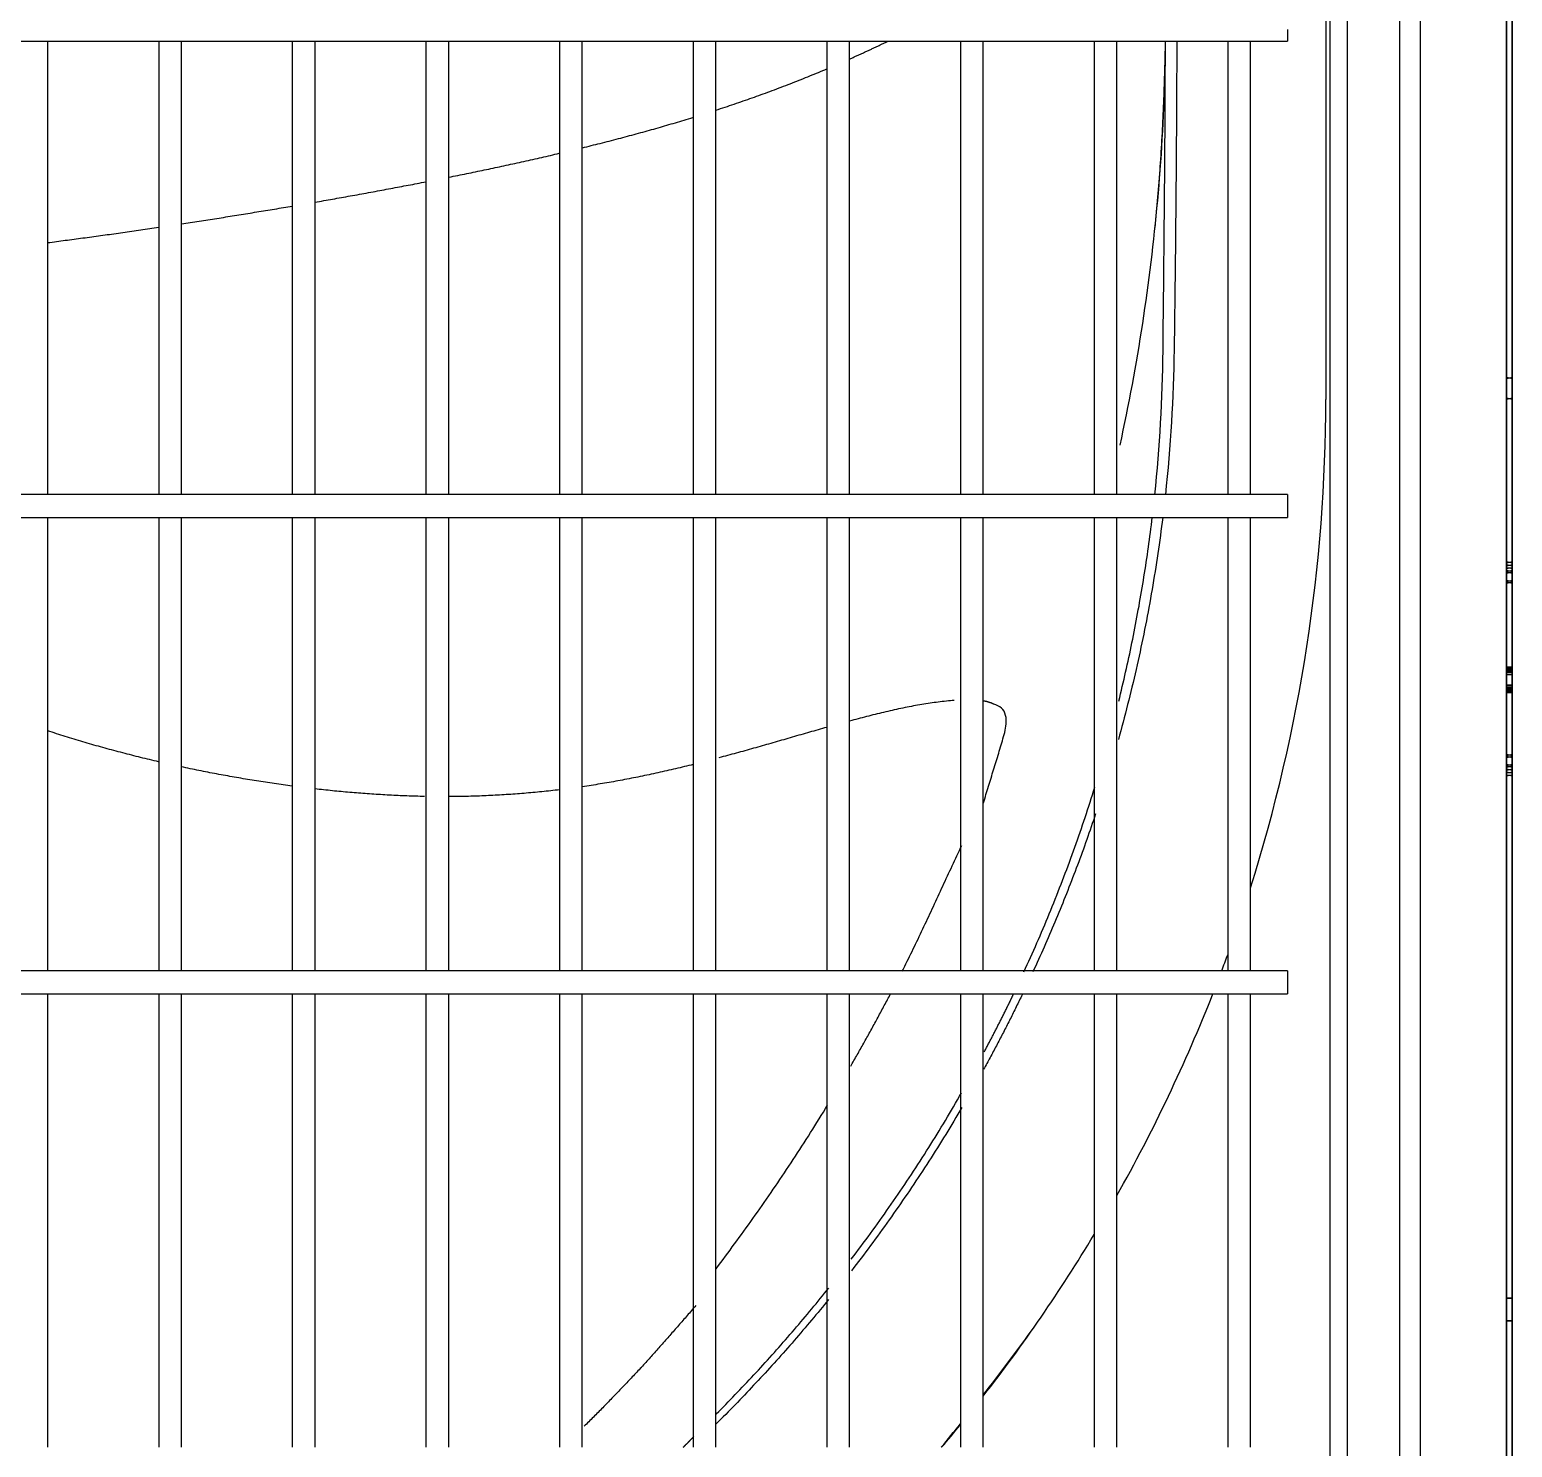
# Model space of a CAD drawing. Header units: millimetres. Extents: x 0 to 504600, y 0 to 118800.
# Drawn here: x 437245.8 to 437506.5, y 45809.5 to 46058.7 of the extents above; entities that cross this region are included whole.
import ezdxf

# ---------------------------------------------------------------- set-up
doc = ezdxf.new("R2010")
doc.units = ezdxf.units.MM
doc.header["$LTSCALE"] = 200
doc.layers.add('LG-AIRCON', color=240, linetype='Continuous')

# ---------------------------------------------------------------- blocks, each defined once
blk = doc.blocks.new('UXC')
at = {"layer": 'LG-AIRCON', "color": 0}
for p, q in [((390.35, 733), (390.35, 30)), ((390.35, 30), (390.35, 733)), ((391.35, 30), (391.35, 733)), ((391.35, 733), (391.35, 30)), ((371.59, 110.97), (371.59, 650.97)), ((375.12, 650.97), (375.12, 110.97)), ((359.31, 114.82), (359.31, 647.11)), ((362.28, 647.11), (362.28, 114.82)), ((358.55, 446), (358.55, 316)), ((351.81, 381), (351.81, 379)), ((-393.71, 379), (351.81, 379)), ((133.8, 299.25), (133.8, 379)), ((153.3, 379), (153.3, 299.25)), ((157.3, 299.25), (157.3, 379)), ((176.8, 379), (176.8, 299.25)), ((180.8, 299.25), (180.8, 379)), ((200.3, 379), (200.3, 299.25)), ((204.3, 299.25), (204.3, 379)), ((223.8, 379), (223.8, 299.25)), ((227.8, 299.25), (227.8, 379)), ((247.3, 379), (247.3, 299.25)), ((251.3, 299.25), (251.3, 379)), ((270.8, 379), (270.8, 299.25)), ((274.8, 299.25), (274.8, 379)), ((294.3, 379), (294.3, 299.25)), ((298.3, 299.25), (298.3, 379)), ((317.8, 379.01), (317.8, 299.26)), ((321.8, 299.26), (321.8, 379.01)), ((341.3, 379), (341.3, 299.25)), ((345.3, 299.25), (345.3, 379)), ((351.81, 299.25), (-393.71, 299.25)), ((351.81, 299.25), (351.81, 297.25)), ((-393.71, 295.25), (351.81, 295.25)), ((133.8, 215.51), (133.8, 295.26)), ((153.3, 295.26), (153.3, 215.51)), ((157.3, 215.51), (157.3, 295.26)), ((176.8, 295.26), (176.8, 215.51)), ((180.8, 215.51), (180.8, 295.26)), ((200.3, 295.26), (200.3, 215.51)), ((204.3, 215.51), (204.3, 295.26)), ((223.8, 295.26), (223.8, 215.51)), ((227.8, 215.51), (227.8, 295.26)), ((247.3, 295.26), (247.3, 215.51)), ((251.3, 215.51), (251.3, 295.26)), ((270.8, 295.25), (270.8, 215.5)), ((274.8, 215.5), (274.8, 295.25)), ((294.3, 295.25), (294.3, 215.5)), ((298.3, 215.5), (298.3, 295.25)), ((317.8, 295.26), (317.8, 215.5)), ((321.8, 215.5), (321.8, 295.26)), ((341.3, 295.25), (341.3, 215.5)), ((345.3, 215.5), (345.3, 295.25)), ((351.81, 297.25), (351.81, 295.25)), ((390.6, 268.94), (390.35, 269.01)), ((390.35, 268.94), (391.1, 268.94)), ((390.6, 268.64), (390.35, 268.68)), ((390.35, 268.64), (391.1, 268.64)), ((391.35, 268.94), (390.6, 268.94)), ((390.6, 268.94), (390.6, 268.64)), ((391.35, 268.64), (390.6, 268.64)), ((391.1, 268.94), (391.35, 269.01)), ((391.1, 268.94), (391.1, 268.64)), ((391.1, 268.64), (391.35, 268.68)), ((391.35, 268.44), (390.35, 268.44)), ((390.35, 268.44), (391.35, 268.44)), ((391.35, 268.14), (390.35, 268.14)), ((390.35, 268.14), (391.35, 268.14)), ((391.35, 268.02), (390.35, 268.02)), ((390.35, 268.02), (391.35, 268.02)), ((391.35, 267.64), (390.35, 267.64)), ((390.35, 267.64), (391.35, 267.64)), ((390.35, 265.77), (391.35, 265.77)), ((391.35, 265.77), (390.35, 265.77)), ((390.35, 265.39), (391.35, 265.39)), ((391.35, 265.39), (390.35, 265.39)), ((390.35, 265.27), (391.35, 265.27)), ((391.35, 265.27), (390.35, 265.27)), ((390.35, 264.97), (391.35, 264.97)), ((391.35, 264.97), (390.35, 264.97)), ((391.35, 264.77), (390.35, 264.77)), ((390.35, 264.77), (391.35, 264.77)), ((391.35, 264.47), (390.35, 264.47)), ((390.35, 264.47), (391.35, 264.47)), ((351.81, 215.5), (-393.71, 215.5)), ((351.81, 215.5), (351.81, 213.5)), ((-393.71, 211.5), (351.81, 211.5)), ((133.8, 131.76), (133.8, 211.5)), ((153.3, 211.5), (153.3, 131.76)), ((157.3, 131.76), (157.3, 211.5)), ((176.8, 211.5), (176.8, 131.76)), ((180.8, 131.76), (180.8, 211.5)), ((200.3, 211.5), (200.3, 131.76)), ((204.3, 131.76), (204.3, 211.5)), ((223.8, 211.5), (223.8, 131.76)), ((227.8, 131.76), (227.8, 211.5)), ((247.3, 211.5), (247.3, 131.76)), ((251.3, 131.76), (251.3, 211.5)), ((270.8, 211.5), (270.8, 131.75)), ((274.8, 131.75), (274.8, 211.5)), ((294.3, 211.5), (294.3, 131.75)), ((298.3, 131.75), (298.3, 211.5)), ((317.8, 211.5), (317.8, 131.75)), ((321.8, 131.75), (321.8, 211.5)), ((341.3, 211.5), (341.3, 131.75)), ((345.3, 131.75), (345.3, 211.5)), ((351.81, 213.5), (351.81, 211.5)), ((391.36, 158), (390.35, 158)), ((390.35, 158), (391.35, 158)), ((391.36, 154), (390.35, 154)), ((390.35, 154), (391.35, 154))]:
    blk.add_line(p, q, dxfattribs=at)
for points in [[(274.76, 375.82), (274.9, 375.88), (275.03, 375.94), (275.17, 376), (275.31, 376.07), (275.45, 376.13), (275.59, 376.19), (275.73, 376.25), (275.87, 376.32), (276.01, 376.38), (276.15, 376.44), (276.29, 376.51), (276.43, 376.57), (276.57, 376.63), (276.7, 376.7), (276.84, 376.76), (276.98, 376.82), (277.12, 376.89), (277.26, 376.95), (277.4, 377.01), (277.54, 377.08), (277.68, 377.14), (277.82, 377.21), (277.96, 377.27), (278.1, 377.33), (278.24, 377.4), (278.37, 377.46), (278.51, 377.53), (278.65, 377.59), (278.79, 377.66), (278.92, 377.72), (279.06, 377.78), (279.2, 377.85), (279.34, 377.91), (279.47, 377.98), (279.61, 378.04), (279.74, 378.1), (279.88, 378.17), (280.01, 378.23), (280.15, 378.3), (280.28, 378.36), (280.42, 378.42), (280.55, 378.49), (280.69, 378.55), (280.82, 378.62), (280.95, 378.68), (281.09, 378.74), (281.22, 378.81), (281.35, 378.87), (281.49, 378.94), (281.62, 379)], [(330.3, 378.77), (330.29, 378.16), (330.27, 377.54), (330.26, 376.93), (330.25, 376.31), (330.23, 375.69), (330.22, 375.08), (330.2, 374.45), (330.19, 373.83), (330.17, 373.2), (330.15, 372.58), (330.13, 371.95), (330.11, 371.31), (330.09, 370.68), (330.07, 370.04), (330.05, 369.4), (330.02, 368.76), (330, 368.11), (329.97, 367.46), (329.94, 366.81), (329.91, 366.15), (329.88, 365.5), (329.85, 364.84), (329.82, 364.18), (329.79, 363.52), (329.75, 362.86), (329.72, 362.2), (329.68, 361.53), (329.64, 360.87), (329.6, 360.2), (329.56, 359.54), (329.52, 358.87), (329.48, 358.21), (329.43, 357.54), (329.39, 356.88), (329.34, 356.21), (329.29, 355.55), (329.24, 354.88), (329.19, 354.22), (329.13, 353.55), (329.08, 352.89), (329.02, 352.22), (328.97, 351.56), (328.91, 350.89), (328.85, 350.22), (328.79, 349.55), (328.73, 348.89), (328.66, 348.22), (328.6, 347.55), (328.53, 346.88), (328.46, 346.21)], [(328.48, 299.23), (328.64, 300.81), (328.79, 302.39), (328.93, 303.97), (329.06, 305.55), (329.19, 307.13), (329.3, 308.72), (329.4, 310.3), (329.5, 311.88), (329.58, 313.47), (329.65, 315.05), (329.72, 316.64), (329.77, 318.22), (329.82, 319.81), (329.86, 321.39), (329.89, 322.98), (329.92, 324.57), (329.94, 326.16), (329.96, 327.74), (329.97, 329.33), (329.99, 330.92), (330, 332.5), (330.02, 334.09), (330.04, 335.68), (330.05, 337.27), (330.07, 338.85), (330.08, 340.44), (330.1, 342.03), (330.12, 343.61), (330.13, 345.2), (330.15, 346.79), (330.16, 348.38), (330.18, 349.96), (330.19, 351.55), (330.2, 353.14), (330.22, 354.72), (330.23, 356.31), (330.24, 357.9), (330.25, 359.49), (330.26, 361.07), (330.27, 362.66), (330.28, 364.25), (330.29, 365.83), (330.3, 367.42), (330.3, 369.01), (330.31, 370.6), (330.32, 372.18), (330.32, 373.77), (330.33, 375.36), (330.34, 376.95), (330.34, 378.53)], [(332.34, 379), (332.34, 377.4), (332.33, 375.81), (332.33, 374.21), (332.32, 372.61), (332.31, 371.02), (332.31, 369.42), (332.3, 367.83), (332.29, 366.23), (332.28, 364.63), (332.27, 363.04), (332.26, 361.44), (332.25, 359.85), (332.24, 358.25), (332.23, 356.65), (332.21, 355.06), (332.2, 353.46), (332.19, 351.87), (332.17, 350.27), (332.16, 348.67), (332.14, 347.08), (332.12, 345.48), (332.11, 343.89), (332.09, 342.29), (332.07, 340.69), (332.05, 339.1), (332.03, 337.5), (332.01, 335.91), (331.99, 334.31), (331.98, 332.71), (331.96, 331.12), (331.94, 329.52), (331.92, 327.93), (331.9, 326.33), (331.87, 324.74), (331.84, 323.14), (331.8, 321.54), (331.76, 319.95), (331.71, 318.35), (331.65, 316.76), (331.58, 315.16), (331.5, 313.57), (331.41, 311.97), (331.31, 310.38), (331.2, 308.79), (331.08, 307.19), (330.95, 305.6), (330.81, 304.01), (330.66, 302.41), (330.5, 300.82), (330.34, 299.23)], [(251.29, 366.84), (251.7, 366.98), (252.1, 367.11), (252.5, 367.24), (252.91, 367.37), (253.31, 367.51), (253.71, 367.64), (254.11, 367.78), (254.51, 367.91), (254.9, 368.05), (255.3, 368.18), (255.7, 368.32), (256.09, 368.46), (256.48, 368.59), (256.88, 368.73), (257.27, 368.87), (257.66, 369.01), (258.05, 369.15), (258.44, 369.29), (258.84, 369.43), (259.23, 369.57), (259.62, 369.71), (260.01, 369.86), (260.41, 370), (260.8, 370.15), (261.2, 370.29), (261.59, 370.44), (261.99, 370.59), (262.39, 370.74), (262.79, 370.89), (263.19, 371.04), (263.58, 371.19), (263.98, 371.35), (264.37, 371.5), (264.76, 371.65), (265.15, 371.8), (265.54, 371.96), (265.92, 372.11), (266.31, 372.26), (266.69, 372.41), (267.07, 372.57), (267.45, 372.72), (267.83, 372.87), (268.2, 373.03), (268.58, 373.18), (268.96, 373.34), (269.33, 373.49), (269.71, 373.65), (270.08, 373.8), (270.45, 373.96), (270.82, 374.11)], [(330.28, 375.42), (330.25, 374.06), (330.22, 372.7), (330.18, 371.34), (330.13, 369.98), (330.08, 368.62), (330.02, 367.26), (329.96, 365.9), (329.89, 364.54), (329.82, 363.18), (329.74, 361.82), (329.66, 360.46), (329.57, 359.1), (329.47, 357.74), (329.38, 356.39), (329.27, 355.03), (329.16, 353.67), (329.05, 352.31), (328.93, 350.96), (328.8, 349.6), (328.67, 348.25), (328.54, 346.89), (328.39, 345.54), (328.25, 344.19), (328.1, 342.83), (327.94, 341.48), (327.78, 340.13), (327.61, 338.78), (327.44, 337.43), (327.26, 336.08), (327.08, 334.73), (326.89, 333.38), (326.69, 332.03), (326.49, 330.69), (326.29, 329.34), (326.08, 328), (325.87, 326.65), (325.65, 325.31), (325.42, 323.97), (325.19, 322.62), (324.96, 321.28), (324.71, 319.94), (324.47, 318.6), (324.22, 317.27), (323.96, 315.93), (323.7, 314.59), (323.43, 313.26), (323.16, 311.92), (322.88, 310.59), (322.6, 309.26), (322.31, 307.93)], [(227.81, 360.23), (228.2, 360.33), (228.59, 360.42), (228.98, 360.52), (229.37, 360.62), (229.77, 360.72), (230.16, 360.82), (230.55, 360.91), (230.95, 361.01), (231.35, 361.12), (231.74, 361.22), (232.14, 361.32), (232.54, 361.42), (232.94, 361.53), (233.35, 361.63), (233.75, 361.73), (234.15, 361.84), (234.55, 361.94), (234.94, 362.05), (235.34, 362.15), (235.73, 362.26), (236.12, 362.36), (236.51, 362.47), (236.9, 362.57), (237.29, 362.68), (237.68, 362.78), (238.07, 362.89), (238.45, 363), (238.84, 363.1), (239.22, 363.21), (239.6, 363.32), (239.99, 363.43), (240.37, 363.53), (240.75, 363.64), (241.13, 363.75), (241.52, 363.86), (241.9, 363.97), (242.28, 364.08), (242.66, 364.19), (243.03, 364.3), (243.41, 364.41), (243.79, 364.52), (244.17, 364.63), (244.55, 364.75), (244.93, 364.86), (245.32, 364.97), (245.7, 365.09), (246.08, 365.21), (246.47, 365.32), (246.86, 365.44), (247.24, 365.56)], [(204.32, 355.05), (204.72, 355.13), (205.11, 355.21), (205.51, 355.29), (205.9, 355.37), (206.3, 355.45), (206.69, 355.53), (207.08, 355.61), (207.47, 355.69), (207.86, 355.77), (208.24, 355.85), (208.63, 355.93), (209.02, 356.01), (209.4, 356.09), (209.79, 356.17), (210.17, 356.25), (210.56, 356.33), (210.95, 356.41), (211.33, 356.49), (211.72, 356.57), (212.1, 356.66), (212.48, 356.74), (212.87, 356.82), (213.25, 356.9), (213.63, 356.98), (214.02, 357.07), (214.4, 357.15), (214.79, 357.23), (215.17, 357.32), (215.56, 357.4), (215.95, 357.49), (216.34, 357.57), (216.73, 357.66), (217.12, 357.75), (217.52, 357.83), (217.91, 357.92), (218.31, 358.01), (218.71, 358.1), (219.1, 358.19), (219.5, 358.28), (219.89, 358.37), (220.28, 358.46), (220.67, 358.54), (221.06, 358.63), (221.45, 358.72), (221.83, 358.81), (222.22, 358.9), (222.6, 358.99), (222.98, 359.08), (223.37, 359.17), (223.75, 359.26)], [(180.8, 350.67), (181.19, 350.74), (181.57, 350.81), (181.96, 350.87), (182.34, 350.94), (182.73, 351.01), (183.11, 351.07), (183.5, 351.14), (183.88, 351.21), (184.27, 351.28), (184.65, 351.35), (185.04, 351.42), (185.43, 351.49), (185.82, 351.55), (186.21, 351.62), (186.61, 351.7), (187, 351.77), (187.4, 351.84), (187.8, 351.91), (188.2, 351.98), (188.6, 352.05), (189, 352.13), (189.4, 352.2), (189.8, 352.27), (190.2, 352.35), (190.59, 352.42), (190.99, 352.49), (191.38, 352.56), (191.78, 352.64), (192.17, 352.71), (192.56, 352.78), (192.95, 352.85), (193.33, 352.93), (193.72, 353), (194.11, 353.07), (194.5, 353.14), (194.88, 353.22), (195.27, 353.29), (195.66, 353.36), (196.04, 353.44), (196.43, 353.51), (196.82, 353.58), (197.2, 353.66), (197.59, 353.73), (197.97, 353.8), (198.36, 353.88), (198.74, 353.95), (199.13, 354.03), (199.51, 354.1), (199.9, 354.18), (200.29, 354.25)], [(157.31, 346.86), (157.7, 346.92), (158.08, 346.98), (158.47, 347.03), (158.86, 347.09), (159.25, 347.15), (159.63, 347.21), (160.02, 347.27), (160.41, 347.33), (160.8, 347.39), (161.19, 347.45), (161.57, 347.51), (161.96, 347.57), (162.35, 347.63), (162.74, 347.69), (163.13, 347.75), (163.52, 347.82), (163.91, 347.88), (164.3, 347.94), (164.69, 348), (165.08, 348.06), (165.47, 348.12), (165.86, 348.19), (166.25, 348.25), (166.64, 348.31), (167.03, 348.37), (167.42, 348.44), (167.81, 348.5), (168.2, 348.56), (168.59, 348.62), (168.98, 348.69), (169.37, 348.75), (169.76, 348.81), (170.15, 348.88), (170.54, 348.94), (170.93, 349.01), (171.33, 349.07), (171.72, 349.14), (172.11, 349.2), (172.5, 349.26), (172.89, 349.33), (173.28, 349.39), (173.67, 349.46), (174.07, 349.52), (174.46, 349.59), (174.85, 349.66), (175.24, 349.72), (175.63, 349.79), (176.02, 349.85), (176.42, 349.92), (176.81, 349.99)], [(133.8, 343.55), (134.18, 343.6), (134.56, 343.65), (134.95, 343.7), (135.33, 343.75), (135.71, 343.8), (136.1, 343.85), (136.48, 343.9), (136.87, 343.96), (137.25, 344.01), (137.64, 344.06), (138.03, 344.11), (138.41, 344.16), (138.8, 344.21), (139.19, 344.26), (139.57, 344.32), (139.96, 344.37), (140.35, 344.42), (140.74, 344.47), (141.13, 344.53), (141.52, 344.58), (141.91, 344.63), (142.3, 344.69), (142.69, 344.74), (143.08, 344.8), (143.47, 344.85), (143.86, 344.91), (144.25, 344.96), (144.64, 345.01), (145.03, 345.07), (145.42, 345.12), (145.81, 345.18), (146.21, 345.23), (146.6, 345.29), (146.99, 345.34), (147.38, 345.4), (147.78, 345.46), (148.17, 345.51), (148.56, 345.57), (148.96, 345.62), (149.35, 345.68), (149.75, 345.74), (150.14, 345.8), (150.54, 345.85), (150.93, 345.91), (151.33, 345.97), (151.72, 346.03), (152.12, 346.08), (152.51, 346.14), (152.91, 346.2), (153.3, 346.26)], [(329.87, 295.21), (329.77, 294.42), (329.67, 293.62), (329.56, 292.83), (329.46, 292.04), (329.35, 291.25), (329.24, 290.45), (329.12, 289.66), (329.01, 288.87), (328.89, 288.08), (328.77, 287.29), (328.65, 286.5), (328.52, 285.72), (328.39, 284.93), (328.26, 284.14), (328.13, 283.35), (328, 282.57), (327.86, 281.78), (327.72, 281), (327.58, 280.21), (327.44, 279.43), (327.29, 278.65), (327.14, 277.87), (326.99, 277.08), (326.84, 276.3), (326.68, 275.52), (326.53, 274.74), (326.37, 273.96), (326.21, 273.18), (326.04, 272.4), (325.88, 271.63), (325.71, 270.85), (325.54, 270.07), (325.36, 269.3), (325.19, 268.52), (325.01, 267.75), (324.83, 266.97), (324.65, 266.2), (324.46, 265.42), (324.27, 264.65), (324.08, 263.88), (323.89, 263.11), (323.7, 262.34), (323.5, 261.57), (323.3, 260.8), (323.1, 260.03), (322.9, 259.26), (322.7, 258.49), (322.49, 257.72), (322.28, 256.96), (322.07, 256.19)], [(322.15, 262.96), (322.31, 263.6), (322.46, 264.23), (322.61, 264.87), (322.76, 265.51), (322.91, 266.14), (323.06, 266.78), (323.21, 267.42), (323.35, 268.06), (323.5, 268.7), (323.64, 269.34), (323.78, 269.98), (323.92, 270.62), (324.06, 271.26), (324.19, 271.9), (324.32, 272.54), (324.46, 273.18), (324.59, 273.82), (324.72, 274.46), (324.85, 275.11), (324.97, 275.75), (325.1, 276.39), (325.22, 277.04), (325.34, 277.68), (325.46, 278.32), (325.58, 278.97), (325.7, 279.61), (325.81, 280.26), (325.93, 280.91), (326.04, 281.55), (326.15, 282.2), (326.26, 282.85), (326.36, 283.49), (326.47, 284.14), (326.57, 284.79), (326.68, 285.44), (326.78, 286.09), (326.88, 286.74), (326.98, 287.39), (327.07, 288.04), (327.17, 288.69), (327.26, 289.34), (327.35, 289.99), (327.44, 290.64), (327.53, 291.29), (327.62, 291.95), (327.7, 292.6), (327.79, 293.25), (327.87, 293.91), (327.95, 294.56), (328.03, 295.22)], [(293.22, 263.08), (292.87, 263.04), (292.52, 263.01), (292.17, 262.98), (291.82, 262.94), (291.46, 262.9), (291.11, 262.86), (290.75, 262.82), (290.4, 262.77), (290.04, 262.73), (289.68, 262.68), (289.32, 262.63), (288.96, 262.58), (288.6, 262.52), (288.23, 262.47), (287.87, 262.41), (287.5, 262.35), (287.14, 262.29), (286.77, 262.22), (286.4, 262.15), (286.03, 262.09), (285.66, 262.02), (285.29, 261.94), (284.92, 261.87), (284.55, 261.8), (284.17, 261.72), (283.8, 261.64), (283.42, 261.56), (283.05, 261.48), (282.67, 261.4), (282.3, 261.31), (281.92, 261.23), (281.55, 261.14), (281.17, 261.05), (280.79, 260.97), (280.42, 260.88), (280.04, 260.78), (279.67, 260.69), (279.29, 260.6), (278.91, 260.51), (278.54, 260.41), (278.16, 260.32), (277.78, 260.22), (277.41, 260.13), (277.03, 260.03), (276.66, 259.93), (276.29, 259.83), (275.91, 259.73), (275.54, 259.64), (275.17, 259.54), (274.79, 259.44)], [(300.16, 262.4), (300.13, 262.42), (300.1, 262.43), (300.07, 262.45), (300.04, 262.46), (300.01, 262.48), (299.97, 262.49), (299.94, 262.51), (299.91, 262.52), (299.88, 262.53), (299.85, 262.55), (299.82, 262.56), (299.79, 262.57), (299.76, 262.58), (299.73, 262.59), (299.7, 262.61), (299.67, 262.62), (299.64, 262.63), (299.61, 262.64), (299.58, 262.65), (299.55, 262.66), (299.52, 262.67), (299.48, 262.68), (299.45, 262.7), (299.41, 262.71), (299.38, 262.72), (299.34, 262.73), (299.3, 262.74), (299.26, 262.76), (299.21, 262.77), (299.17, 262.78), (299.13, 262.79), (299.08, 262.81), (299.04, 262.82), (298.99, 262.83), (298.95, 262.84), (298.91, 262.85), (298.87, 262.86), (298.82, 262.87), (298.78, 262.88), (298.74, 262.89), (298.7, 262.9), (298.66, 262.91), (298.62, 262.92), (298.58, 262.93), (298.54, 262.93), (298.49, 262.94), (298.45, 262.95), (298.41, 262.96), (298.36, 262.97), (298.32, 262.97)], [(298.34, 245.07), (298.46, 245.43), (298.57, 245.78), (298.68, 246.15), (298.79, 246.51), (298.89, 246.87), (299, 247.24), (299.11, 247.6), (299.22, 247.97), (299.33, 248.33), (299.44, 248.7), (299.56, 249.06), (299.67, 249.42), (299.79, 249.78), (299.9, 250.15), (300.02, 250.51), (300.13, 250.87), (300.25, 251.23), (300.36, 251.6), (300.47, 251.96), (300.59, 252.32), (300.7, 252.69), (300.81, 253.05), (300.92, 253.42), (301.02, 253.78), (301.13, 254.15), (301.24, 254.51), (301.35, 254.88), (301.46, 255.24), (301.56, 255.61), (301.67, 255.97), (301.78, 256.34), (301.89, 256.7), (301.99, 257.07), (302.08, 257.44), (302.16, 257.81), (302.24, 258.18), (302.29, 258.55), (302.34, 258.93), (302.36, 259.31), (302.35, 259.69), (302.32, 260.07), (302.24, 260.44), (302.13, 260.8), (301.97, 261.15), (301.76, 261.46), (301.51, 261.73), (301.21, 261.95), (300.87, 262.13), (300.52, 262.27), (300.16, 262.4)], [(270.79, 258.33), (270.41, 258.23), (270.03, 258.12), (269.65, 258.01), (269.27, 257.9), (268.89, 257.8), (268.51, 257.69), (268.13, 257.58), (267.76, 257.47), (267.38, 257.36), (267, 257.25), (266.62, 257.14), (266.24, 257.04), (265.86, 256.93), (265.49, 256.82), (265.11, 256.71), (264.73, 256.6), (264.35, 256.49), (263.97, 256.38), (263.6, 256.27), (263.22, 256.16), (262.84, 256.05), (262.46, 255.94), (262.08, 255.84), (261.7, 255.73), (261.32, 255.62), (260.95, 255.51), (260.57, 255.4), (260.19, 255.29), (259.81, 255.18), (259.43, 255.08), (259.05, 254.97), (258.67, 254.86), (258.29, 254.75), (257.91, 254.65), (257.53, 254.54), (257.15, 254.43), (256.77, 254.33), (256.39, 254.22), (256.01, 254.11), (255.63, 254.01), (255.25, 253.9), (254.86, 253.8), (254.48, 253.69), (254.1, 253.59), (253.72, 253.48), (253.34, 253.38), (252.96, 253.28), (252.58, 253.18), (252.19, 253.07), (251.81, 252.97)], [(153.29, 252.28), (152.89, 252.38), (152.5, 252.47), (152.1, 252.56), (151.71, 252.66), (151.31, 252.75), (150.92, 252.85), (150.52, 252.94), (150.13, 253.04), (149.74, 253.14), (149.34, 253.23), (148.95, 253.33), (148.56, 253.43), (148.16, 253.53), (147.77, 253.63), (147.38, 253.73), (146.99, 253.84), (146.6, 253.94), (146.2, 254.04), (145.81, 254.15), (145.42, 254.25), (145.03, 254.36), (144.64, 254.46), (144.25, 254.57), (143.86, 254.68), (143.47, 254.78), (143.08, 254.89), (142.69, 255), (142.3, 255.11), (141.91, 255.22), (141.52, 255.33), (141.13, 255.45), (140.74, 255.56), (140.35, 255.67), (139.97, 255.79), (139.58, 255.9), (139.19, 256.02), (138.8, 256.13), (138.42, 256.25), (138.03, 256.37), (137.64, 256.49), (137.26, 256.61), (136.87, 256.73), (136.48, 256.85), (136.1, 256.97), (135.71, 257.09), (135.33, 257.21), (134.94, 257.34), (134.56, 257.46), (134.17, 257.59), (133.79, 257.71)], [(176.78, 248), (176.38, 248.06), (175.99, 248.11), (175.6, 248.16), (175.2, 248.22), (174.81, 248.27), (174.42, 248.33), (174.03, 248.38), (173.63, 248.44), (173.24, 248.5), (172.85, 248.56), (172.46, 248.62), (172.06, 248.67), (171.67, 248.73), (171.28, 248.8), (170.89, 248.86), (170.5, 248.92), (170.11, 248.98), (169.72, 249.04), (169.33, 249.11), (168.94, 249.17), (168.54, 249.24), (168.15, 249.3), (167.76, 249.37), (167.37, 249.44), (166.98, 249.5), (166.6, 249.57), (166.21, 249.64), (165.82, 249.71), (165.43, 249.78), (165.04, 249.85), (164.65, 249.92), (164.26, 249.99), (163.87, 250.07), (163.48, 250.14), (163.1, 250.21), (162.71, 250.29), (162.32, 250.36), (161.93, 250.44), (161.54, 250.51), (161.16, 250.59), (160.77, 250.67), (160.38, 250.74), (160, 250.82), (159.61, 250.9), (159.22, 250.98), (158.84, 251.06), (158.45, 251.14), (158.06, 251.22), (157.68, 251.31), (157.29, 251.39)], [(247.3, 251.81), (246.92, 251.71), (246.53, 251.62), (246.14, 251.52), (245.75, 251.43), (245.37, 251.33), (244.98, 251.24), (244.59, 251.15), (244.2, 251.06), (243.81, 250.96), (243.43, 250.87), (243.04, 250.78), (242.65, 250.7), (242.26, 250.61), (241.87, 250.52), (241.48, 250.43), (241.09, 250.35), (240.7, 250.26), (240.31, 250.18), (239.93, 250.09), (239.54, 250.01), (239.15, 249.93), (238.76, 249.85), (238.37, 249.76), (237.98, 249.68), (237.59, 249.6), (237.2, 249.53), (236.81, 249.45), (236.42, 249.37), (236.03, 249.29), (235.63, 249.22), (235.24, 249.14), (234.85, 249.07), (234.46, 249), (234.07, 248.93), (233.68, 248.85), (233.29, 248.78), (232.9, 248.71), (232.51, 248.65), (232.12, 248.58), (231.72, 248.51), (231.33, 248.44), (230.94, 248.38), (230.55, 248.32), (230.16, 248.25), (229.77, 248.19), (229.37, 248.13), (228.98, 248.07), (228.59, 248.01), (228.2, 247.95), (227.8, 247.89)], [(305.47, 215.34), (305.76, 215.97), (306.05, 216.61), (306.34, 217.24), (306.62, 217.87), (306.91, 218.51), (307.19, 219.15), (307.47, 219.78), (307.75, 220.42), (308.03, 221.06), (308.3, 221.7), (308.58, 222.34), (308.85, 222.99), (309.12, 223.63), (309.39, 224.27), (309.66, 224.92), (309.92, 225.56), (310.19, 226.21), (310.45, 226.86), (310.71, 227.5), (310.97, 228.15), (311.23, 228.8), (311.48, 229.45), (311.74, 230.1), (311.99, 230.75), (312.24, 231.4), (312.49, 232.05), (312.74, 232.7), (312.98, 233.35), (313.22, 234), (313.47, 234.65), (313.71, 235.31), (313.94, 235.96), (314.18, 236.61), (314.41, 237.27), (314.65, 237.92), (314.88, 238.57), (315.11, 239.23), (315.33, 239.89), (315.56, 240.54), (315.78, 241.2), (316.01, 241.85), (316.23, 242.51), (316.44, 243.17), (316.66, 243.83), (316.88, 244.49), (317.09, 245.15), (317.3, 245.8), (317.51, 246.46), (317.72, 247.13), (317.93, 247.79)], [(200.06, 246.19), (199.67, 246.2), (199.28, 246.2), (198.9, 246.21), (198.51, 246.22), (198.12, 246.24), (197.73, 246.25), (197.34, 246.26), (196.95, 246.27), (196.57, 246.29), (196.18, 246.3), (195.79, 246.32), (195.4, 246.34), (195.02, 246.35), (194.63, 246.37), (194.24, 246.39), (193.86, 246.41), (193.47, 246.43), (193.08, 246.45), (192.7, 246.48), (192.31, 246.5), (191.92, 246.52), (191.54, 246.55), (191.15, 246.57), (190.76, 246.6), (190.38, 246.62), (189.99, 246.65), (189.61, 246.68), (189.22, 246.71), (188.84, 246.74), (188.45, 246.77), (188.07, 246.8), (187.68, 246.83), (187.3, 246.86), (186.91, 246.89), (186.53, 246.93), (186.14, 246.96), (185.76, 247), (185.38, 247.03), (184.99, 247.07), (184.61, 247.11), (184.23, 247.14), (183.84, 247.18), (183.46, 247.22), (183.08, 247.26), (182.69, 247.3), (182.31, 247.34), (181.93, 247.38), (181.55, 247.42), (181.16, 247.47), (180.78, 247.51)], [(223.81, 247.36), (223.42, 247.31), (223.03, 247.27), (222.64, 247.22), (222.24, 247.18), (221.85, 247.13), (221.46, 247.09), (221.07, 247.05), (220.68, 247.01), (220.29, 246.97), (219.9, 246.93), (219.51, 246.9), (219.12, 246.86), (218.73, 246.82), (218.34, 246.79), (217.94, 246.76), (217.55, 246.72), (217.16, 246.69), (216.77, 246.66), (216.38, 246.63), (215.99, 246.6), (215.6, 246.57), (215.21, 246.55), (214.82, 246.52), (214.43, 246.5), (214.04, 246.47), (213.64, 246.45), (213.25, 246.43), (212.86, 246.4), (212.47, 246.38), (212.08, 246.36), (211.69, 246.34), (211.3, 246.33), (210.91, 246.31), (210.52, 246.29), (210.13, 246.28), (209.74, 246.26), (209.35, 246.25), (208.96, 246.24), (208.57, 246.22), (208.18, 246.21), (207.79, 246.2), (207.4, 246.19), (207.01, 246.19), (206.62, 246.18), (206.23, 246.17), (205.84, 246.17), (205.45, 246.16), (205.06, 246.16), (204.67, 246.16), (204.28, 246.15)], [(318.06, 243.1), (317.87, 242.53), (317.68, 241.97), (317.49, 241.4), (317.29, 240.84), (317.1, 240.28), (316.9, 239.72), (316.71, 239.15), (316.51, 238.59), (316.31, 238.03), (316.11, 237.47), (315.91, 236.91), (315.7, 236.35), (315.5, 235.79), (315.29, 235.23), (315.09, 234.67), (314.88, 234.11), (314.67, 233.55), (314.46, 232.99), (314.24, 232.44), (314.03, 231.88), (313.82, 231.32), (313.6, 230.76), (313.38, 230.21), (313.16, 229.65), (312.94, 229.09), (312.72, 228.54), (312.5, 227.98), (312.28, 227.43), (312.05, 226.87), (311.82, 226.32), (311.6, 225.76), (311.37, 225.21), (311.14, 224.66), (310.91, 224.1), (310.67, 223.55), (310.44, 223), (310.2, 222.45), (309.97, 221.9), (309.73, 221.35), (309.49, 220.8), (309.25, 220.25), (309.01, 219.7), (308.77, 219.16), (308.53, 218.61), (308.28, 218.06), (308.04, 217.52), (307.79, 216.98), (307.54, 216.43), (307.29, 215.89), (307.05, 215.35)], [(284.06, 215.47), (284.27, 215.9), (284.49, 216.33), (284.71, 216.76), (284.92, 217.2), (285.14, 217.63), (285.35, 218.07), (285.57, 218.5), (285.78, 218.93), (285.99, 219.37), (286.21, 219.81), (286.42, 220.24), (286.63, 220.68), (286.84, 221.12), (287.05, 221.56), (287.26, 222), (287.47, 222.44), (287.67, 222.88), (287.88, 223.32), (288.09, 223.76), (288.3, 224.2), (288.5, 224.64), (288.71, 225.09), (288.92, 225.53), (289.12, 225.97), (289.33, 226.41), (289.53, 226.86), (289.74, 227.3), (289.95, 227.75), (290.15, 228.19), (290.36, 228.64), (290.56, 229.08), (290.77, 229.53), (290.98, 229.97), (291.18, 230.42), (291.39, 230.86), (291.6, 231.31), (291.81, 231.75), (292.02, 232.2), (292.22, 232.65), (292.43, 233.09), (292.64, 233.54), (292.85, 233.99), (293.06, 234.43), (293.27, 234.88), (293.48, 235.33), (293.69, 235.77), (293.9, 236.22), (294.11, 236.67), (294.32, 237.12), (294.53, 237.57)], [(275, 198.75), (275.14, 199), (275.28, 199.25), (275.43, 199.5), (275.57, 199.76), (275.72, 200.01), (275.86, 200.26), (276, 200.51), (276.15, 200.76), (276.29, 201.01), (276.43, 201.26), (276.57, 201.52), (276.72, 201.77), (276.86, 202.02), (277, 202.27), (277.14, 202.53), (277.29, 202.78), (277.43, 203.03), (277.57, 203.29), (277.71, 203.54), (277.85, 203.79), (277.99, 204.05), (278.13, 204.3), (278.27, 204.55), (278.41, 204.81), (278.55, 205.06), (278.69, 205.32), (278.83, 205.57), (278.97, 205.83), (279.11, 206.09), (279.25, 206.34), (279.39, 206.6), (279.53, 206.85), (279.67, 207.11), (279.81, 207.37), (279.95, 207.62), (280.09, 207.88), (280.23, 208.14), (280.36, 208.39), (280.5, 208.65), (280.64, 208.91), (280.78, 209.17), (280.91, 209.42), (281.05, 209.68), (281.19, 209.94), (281.33, 210.2), (281.46, 210.46), (281.6, 210.72), (281.74, 210.98), (281.87, 211.24), (282.01, 211.49)], [(305.14, 211.32), (305.01, 211.05), (304.89, 210.79), (304.76, 210.52), (304.63, 210.25), (304.5, 209.99), (304.37, 209.72), (304.24, 209.46), (304.11, 209.19), (303.98, 208.93), (303.85, 208.66), (303.71, 208.4), (303.58, 208.13), (303.45, 207.87), (303.32, 207.61), (303.19, 207.34), (303.05, 207.08), (302.92, 206.81), (302.79, 206.55), (302.65, 206.29), (302.52, 206.02), (302.39, 205.76), (302.25, 205.5), (302.12, 205.24), (301.98, 204.97), (301.85, 204.71), (301.71, 204.45), (301.58, 204.19), (301.44, 203.93), (301.3, 203.67), (301.17, 203.4), (301.03, 203.14), (300.89, 202.88), (300.76, 202.62), (300.62, 202.36), (300.48, 202.1), (300.34, 201.84), (300.21, 201.58), (300.07, 201.32), (299.93, 201.06), (299.79, 200.8), (299.65, 200.54), (299.51, 200.28), (299.37, 200.02), (299.23, 199.76), (299.09, 199.51), (298.95, 199.25), (298.81, 198.99), (298.67, 198.73), (298.52, 198.47), (298.38, 198.21)], [(302.46, 209.02), (302.48, 209.07), (302.51, 209.11), (302.53, 209.16), (302.55, 209.2), (302.57, 209.25), (302.6, 209.3), (302.62, 209.34), (302.64, 209.39), (302.66, 209.43), (302.69, 209.48), (302.71, 209.52), (302.73, 209.57), (302.75, 209.62), (302.78, 209.66), (302.8, 209.71), (302.82, 209.75), (302.84, 209.8), (302.87, 209.85), (302.89, 209.89), (302.91, 209.94), (302.93, 209.98), (302.96, 210.03), (302.98, 210.07), (303, 210.12), (303.02, 210.17), (303.04, 210.21), (303.07, 210.26), (303.09, 210.3), (303.11, 210.35), (303.13, 210.4), (303.16, 210.44), (303.18, 210.49), (303.2, 210.53), (303.22, 210.58), (303.24, 210.63), (303.27, 210.67), (303.29, 210.72), (303.31, 210.76), (303.33, 210.81), (303.36, 210.86), (303.38, 210.9), (303.4, 210.95), (303.42, 210.99), (303.44, 211.04), (303.47, 211.08), (303.49, 211.13), (303.51, 211.18), (303.53, 211.22), (303.56, 211.27), (303.58, 211.31)], [(298.49, 201.28), (298.58, 201.44), (298.66, 201.59), (298.74, 201.74), (298.82, 201.9), (298.9, 202.05), (298.98, 202.2), (299.06, 202.36), (299.14, 202.51), (299.23, 202.66), (299.31, 202.82), (299.39, 202.97), (299.47, 203.13), (299.55, 203.28), (299.63, 203.43), (299.71, 203.59), (299.79, 203.74), (299.87, 203.9), (299.95, 204.05), (300.03, 204.21), (300.11, 204.36), (300.19, 204.51), (300.27, 204.67), (300.35, 204.82), (300.43, 204.98), (300.51, 205.13), (300.59, 205.29), (300.67, 205.44), (300.75, 205.6), (300.82, 205.75), (300.9, 205.91), (300.98, 206.06), (301.06, 206.22), (301.14, 206.37), (301.22, 206.53), (301.3, 206.68), (301.37, 206.84), (301.45, 206.99), (301.53, 207.15), (301.61, 207.31), (301.69, 207.46), (301.77, 207.62), (301.84, 207.77), (301.92, 207.93), (302, 208.08), (302.08, 208.24), (302.15, 208.4), (302.23, 208.55), (302.31, 208.71), (302.38, 208.87), (302.46, 209.02)], [(275.1, 164.83), (275.52, 165.39), (275.95, 165.95), (276.37, 166.51), (276.79, 167.08), (277.21, 167.64), (277.63, 168.21), (278.05, 168.78), (278.46, 169.34), (278.87, 169.91), (279.29, 170.48), (279.7, 171.05), (280.11, 171.62), (280.51, 172.2), (280.92, 172.77), (281.32, 173.34), (281.73, 173.92), (282.13, 174.5), (282.53, 175.07), (282.93, 175.65), (283.32, 176.23), (283.72, 176.81), (284.11, 177.39), (284.5, 177.98), (284.89, 178.56), (285.28, 179.14), (285.67, 179.73), (286.06, 180.31), (286.44, 180.9), (286.82, 181.49), (287.2, 182.08), (287.58, 182.67), (287.96, 183.26), (288.34, 183.85), (288.71, 184.44), (289.09, 185.04), (289.46, 185.63), (289.83, 186.23), (290.2, 186.83), (290.56, 187.42), (290.93, 188.02), (291.29, 188.62), (291.66, 189.22), (292.02, 189.83), (292.38, 190.43), (292.73, 191.03), (293.09, 191.64), (293.45, 192.24), (293.8, 192.85), (294.15, 193.46), (294.5, 194.06)], [(251.32, 163.16), (251.73, 163.7), (252.14, 164.24), (252.55, 164.79), (252.96, 165.34), (253.37, 165.88), (253.78, 166.43), (254.18, 166.98), (254.59, 167.53), (255, 168.08), (255.4, 168.64), (255.81, 169.19), (256.21, 169.75), (256.61, 170.31), (257.01, 170.87), (257.41, 171.43), (257.81, 171.99), (258.21, 172.56), (258.61, 173.12), (259.01, 173.69), (259.41, 174.25), (259.8, 174.82), (260.2, 175.39), (260.6, 175.97), (260.99, 176.54), (261.38, 177.11), (261.78, 177.69), (262.17, 178.27), (262.56, 178.84), (262.95, 179.42), (263.34, 180.01), (263.73, 180.59), (264.11, 181.17), (264.5, 181.76), (264.88, 182.34), (265.27, 182.93), (265.65, 183.52), (266.04, 184.11), (266.42, 184.7), (266.8, 185.29), (267.18, 185.89), (267.56, 186.48), (267.94, 187.08), (268.32, 187.68), (268.69, 188.28), (269.07, 188.88), (269.44, 189.48), (269.82, 190.09), (270.19, 190.69), (270.56, 191.3), (270.93, 191.9)], [(294.57, 191.51), (294.21, 190.91), (293.86, 190.31), (293.5, 189.72), (293.15, 189.12), (292.79, 188.53), (292.43, 187.94), (292.07, 187.35), (291.7, 186.75), (291.34, 186.16), (290.97, 185.58), (290.61, 184.99), (290.24, 184.4), (289.87, 183.81), (289.49, 183.23), (289.12, 182.64), (288.75, 182.06), (288.37, 181.48), (287.99, 180.9), (287.61, 180.32), (287.23, 179.74), (286.85, 179.16), (286.47, 178.58), (286.08, 178), (285.69, 177.43), (285.31, 176.85), (284.92, 176.28), (284.52, 175.71), (284.13, 175.13), (283.74, 174.56), (283.34, 173.99), (282.94, 173.42), (282.55, 172.86), (282.15, 172.29), (281.74, 171.72), (281.34, 171.16), (280.94, 170.59), (280.53, 170.03), (280.12, 169.47), (279.71, 168.9), (279.3, 168.34), (278.89, 167.78), (278.48, 167.22), (278.06, 166.67), (277.65, 166.11), (277.23, 165.55), (276.81, 165), (276.39, 164.44), (275.96, 163.89), (275.54, 163.34), (275.12, 162.79)], [(251.36, 137.61), (251.78, 138.03), (252.2, 138.45), (252.61, 138.88), (253.03, 139.3), (253.45, 139.73), (253.86, 140.15), (254.28, 140.58), (254.69, 141.01), (255.1, 141.44), (255.51, 141.87), (255.92, 142.3), (256.33, 142.73), (256.74, 143.17), (257.15, 143.6), (257.55, 144.03), (257.96, 144.47), (258.36, 144.91), (258.77, 145.34), (259.17, 145.78), (259.57, 146.22), (259.97, 146.66), (260.37, 147.1), (260.77, 147.54), (261.17, 147.99), (261.57, 148.43), (261.96, 148.87), (262.36, 149.32), (262.75, 149.77), (263.14, 150.21), (263.53, 150.66), (263.93, 151.11), (264.31, 151.56), (264.7, 152.01), (265.09, 152.46), (265.48, 152.91), (265.86, 153.36), (266.25, 153.81), (266.63, 154.26), (267.01, 154.72), (267.39, 155.17), (267.77, 155.63), (268.15, 156.08), (268.53, 156.54), (268.9, 157), (269.28, 157.45), (269.65, 157.91), (270.02, 158.37), (270.4, 158.83), (270.77, 159.29), (271.14, 159.75)], [(247.76, 156.69), (247.57, 156.46), (247.38, 156.24), (247.19, 156.02), (247, 155.8), (246.81, 155.58), (246.63, 155.36), (246.44, 155.14), (246.25, 154.92), (246.06, 154.7), (245.87, 154.48), (245.68, 154.27), (245.49, 154.05), (245.3, 153.83), (245.11, 153.61), (244.91, 153.39), (244.72, 153.17), (244.53, 152.95), (244.34, 152.74), (244.15, 152.52), (243.96, 152.3), (243.77, 152.08), (243.57, 151.86), (243.38, 151.65), (243.19, 151.43), (243, 151.21), (242.81, 150.99), (242.61, 150.78), (242.42, 150.56), (242.23, 150.34), (242.04, 150.12), (241.84, 149.91), (241.65, 149.69), (241.46, 149.47), (241.26, 149.26), (241.07, 149.04), (240.88, 148.82), (240.69, 148.61), (240.49, 148.39), (240.3, 148.17), (240.11, 147.96), (239.91, 147.74), (239.72, 147.53), (239.53, 147.31), (239.33, 147.09), (239.14, 146.88), (238.94, 146.66), (238.75, 146.44), (238.56, 146.23), (238.36, 146.01), (238.17, 145.8)], [(271.12, 157.75), (270.75, 157.29), (270.38, 156.84), (270.01, 156.38), (269.63, 155.93), (269.26, 155.48), (268.88, 155.02), (268.51, 154.57), (268.13, 154.12), (267.75, 153.67), (267.37, 153.22), (266.99, 152.77), (266.6, 152.32), (266.22, 151.88), (265.84, 151.43), (265.45, 150.98), (265.06, 150.54), (264.68, 150.09), (264.29, 149.65), (263.9, 149.2), (263.51, 148.76), (263.11, 148.32), (262.72, 147.88), (262.33, 147.44), (261.93, 147), (261.54, 146.56), (261.14, 146.12), (260.74, 145.68), (260.34, 145.25), (259.94, 144.81), (259.54, 144.38), (259.14, 143.94), (258.74, 143.51), (258.33, 143.08), (257.93, 142.65), (257.52, 142.22), (257.12, 141.79), (256.71, 141.36), (256.3, 140.93), (255.89, 140.5), (255.48, 140.08), (255.07, 139.65), (254.66, 139.23), (254.25, 138.8), (253.84, 138.38), (253.42, 137.96), (253.01, 137.54), (252.59, 137.12), (252.17, 136.7), (251.76, 136.28), (251.34, 135.87)], [(238.19, 145.81), (237.99, 145.6), (237.79, 145.39), (237.59, 145.18), (237.39, 144.97), (237.19, 144.76), (236.99, 144.55), (236.79, 144.34), (236.59, 144.13), (236.39, 143.92), (236.19, 143.71), (236, 143.51), (235.8, 143.3), (235.6, 143.09), (235.4, 142.88), (235.2, 142.67), (235, 142.46), (234.8, 142.25), (234.6, 142.04), (234.4, 141.83), (234.2, 141.62), (234, 141.41), (233.8, 141.21), (233.59, 141), (233.39, 140.79), (233.19, 140.58), (232.99, 140.37), (232.79, 140.17), (232.59, 139.96), (232.39, 139.75), (232.18, 139.54), (231.98, 139.34), (231.78, 139.13), (231.58, 138.92), (231.38, 138.72), (231.17, 138.51), (230.97, 138.3), (230.77, 138.1), (230.56, 137.89), (230.36, 137.69), (230.15, 137.48), (229.95, 137.28), (229.75, 137.07), (229.54, 136.87), (229.34, 136.66), (229.13, 136.46), (228.93, 136.26), (228.72, 136.05), (228.52, 135.85), (228.31, 135.64), (228.1, 135.44)], [(238.17, 145.8), (238.17, 145.8), (238.17, 145.8), (238.17, 145.8), (238.17, 145.8), (238.17, 145.8), (238.17, 145.8), (238.17, 145.8), (238.17, 145.8), (238.17, 145.8), (238.17, 145.8), (238.17, 145.8), (238.17, 145.8), (238.17, 145.8), (238.18, 145.8), (238.18, 145.8), (238.18, 145.8), (238.18, 145.8), (238.18, 145.8), (238.18, 145.8), (238.18, 145.8), (238.18, 145.8), (238.18, 145.8), (238.18, 145.8), (238.18, 145.8), (238.18, 145.81), (238.18, 145.81), (238.18, 145.81), (238.18, 145.81), (238.18, 145.81), (238.18, 145.81), (238.18, 145.81), (238.18, 145.81), (238.18, 145.81), (238.18, 145.81), (238.18, 145.81), (238.18, 145.81), (238.18, 145.81), (238.18, 145.81), (238.18, 145.81), (238.18, 145.81), (238.18, 145.81), (238.18, 145.81), (238.18, 145.81), (238.19, 145.81), (238.19, 145.81), (238.19, 145.81), (238.19, 145.81), (238.19, 145.81), (238.19, 145.81), (238.19, 145.81)], [(245.52, 131.74), (245.57, 131.78), (245.61, 131.82), (245.65, 131.86), (245.69, 131.9), (245.73, 131.95), (245.78, 131.99), (245.82, 132.03), (245.86, 132.07), (245.9, 132.12), (245.95, 132.16), (245.99, 132.2), (246.03, 132.24), (246.07, 132.28), (246.11, 132.33), (246.16, 132.37), (246.2, 132.41), (246.24, 132.45), (246.28, 132.5), (246.33, 132.54), (246.37, 132.58), (246.41, 132.62), (246.45, 132.66), (246.49, 132.71), (246.54, 132.75), (246.58, 132.79), (246.62, 132.83), (246.66, 132.88), (246.7, 132.92), (246.75, 132.96), (246.79, 133), (246.83, 133.05), (246.87, 133.09), (246.91, 133.13), (246.96, 133.17), (247, 133.22), (247.04, 133.26), (247.08, 133.3), (247.12, 133.34), (247.17, 133.38), (247.21, 133.43), (247.25, 133.47), (247.29, 133.51), (247.33, 133.55), (247.38, 133.6), (247.42, 133.64)]]:
    blk.add_lwpolyline(points, dxfattribs=at)
for centre, radius, start, end in [((383.37, 355.83), 36.83, 280.9266, 282.5142), ((398.33, 355.83), 36.83, 257.4858, 259.0734), ((73.55, 316), 285, 342.4595, 0), ((383.37, 355.83), 40.37, 279.9591, 281.4033), ((398.33, 355.83), 40.37, 258.5967, 260.0409), ((387.3, 268.14), 19.5, 78.0076, 80.996), ((394.4, 268.14), 19.5, 99.004, 101.9924), ((387.3, 268.14), 19, 77.6867, 80.7568), ((394.4, 268.14), 19, 99.2432, 102.3133), ((387.3, 268.14), 18.5, 77.3489, 80.5053), ((394.4, 268.14), 18.5, 99.4947, 102.6511), ((387.3, 268.14), 18, 76.9917, 80.239), ((394.4, 268.14), 18, 99.761, 103.0083), ((387.3, 268.14), 17.7, 76.7667, 80.0709), ((394.4, 268.14), 17.7, 99.9291, 103.2333), ((387.3, 268.14), 16.3, 75.607, 79.2089), ((394.4, 268.14), 16.3, 100.7911, 104.393), ((387.3, 268.14), 16, 75.3304, 79.0046), ((394.4, 268.14), 16, 100.9954, 104.6696), ((387.33, 269.08), 16, 280.9063, 284.5756), ((394.38, 269.08), 16, 255.4244, 259.0937), ((387.33, 269.08), 16.3, 280.7038, 284.3018), ((394.38, 269.08), 16.3, 255.6982, 259.2962), ((387.33, 269.08), 17.7, 279.8479, 283.1508), ((394.38, 269.08), 17.7, 256.8492, 260.1521), ((387.33, 269.08), 18, 279.6822, 282.9283), ((394.38, 269.08), 18, 257.0717, 260.3178), ((387.33, 269.08), 18.5, 279.4175, 282.5729), ((394.38, 269.08), 18.5, 257.4271, 260.5825), ((387.33, 269.08), 19, 279.1678, 282.237), ((394.38, 269.08), 19, 257.763, 260.8322), ((387.33, 269.08), 19.5, 278.9305, 281.9185), ((394.38, 269.08), 19.5, 258.0815, 261.0695), ((73.55, 316), 285, 339.3516, 339.9625), ((73.55, 316), 285, 330.5807, 338.4896), ((73.55, 316), 285, 322.0549, 328.9823), ((-47.37, 410.22), 438.17, 322.0821, 323.9176), ((-47.37, 410.22), 438.17, 320.5411, 321.2389), ((73.55, 316), 285, 319.7237, 320.7656)]:
    blk.add_arc(centre, radius, start, end, dxfattribs=at)
blk = doc.blocks.new('UXC+UXC')
at = {"layer": 'LG-AIRCON', "color": 0}
blk.add_blockref('UXC', (1640, 0), dxfattribs=at)

msp = doc.modelspace()

# ---------------------------------------------------------------- block references
at = {"layer": 'LG-AIRCON', "color": 211}
msp.add_blockref('UXC+UXC', (435475.17, 45677.72), dxfattribs=at)

doc.saveas('drawing.dxf')
